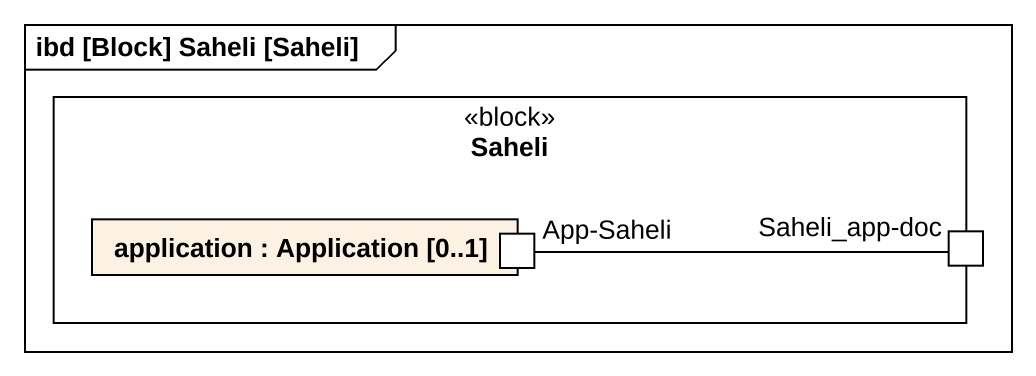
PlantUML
@startuml
mainframe ibd [Block] Saheli [Saheli]
rectangle Saheli <<block>> {
  rectangle "application : Application [0..1]" as application {
    port "App-Saheli" as App_Saheli
  }
  port "Saheli_app-doc" as Saheli_app_doc
}
App_Saheli -right- Saheli_app_doc
@enduml
